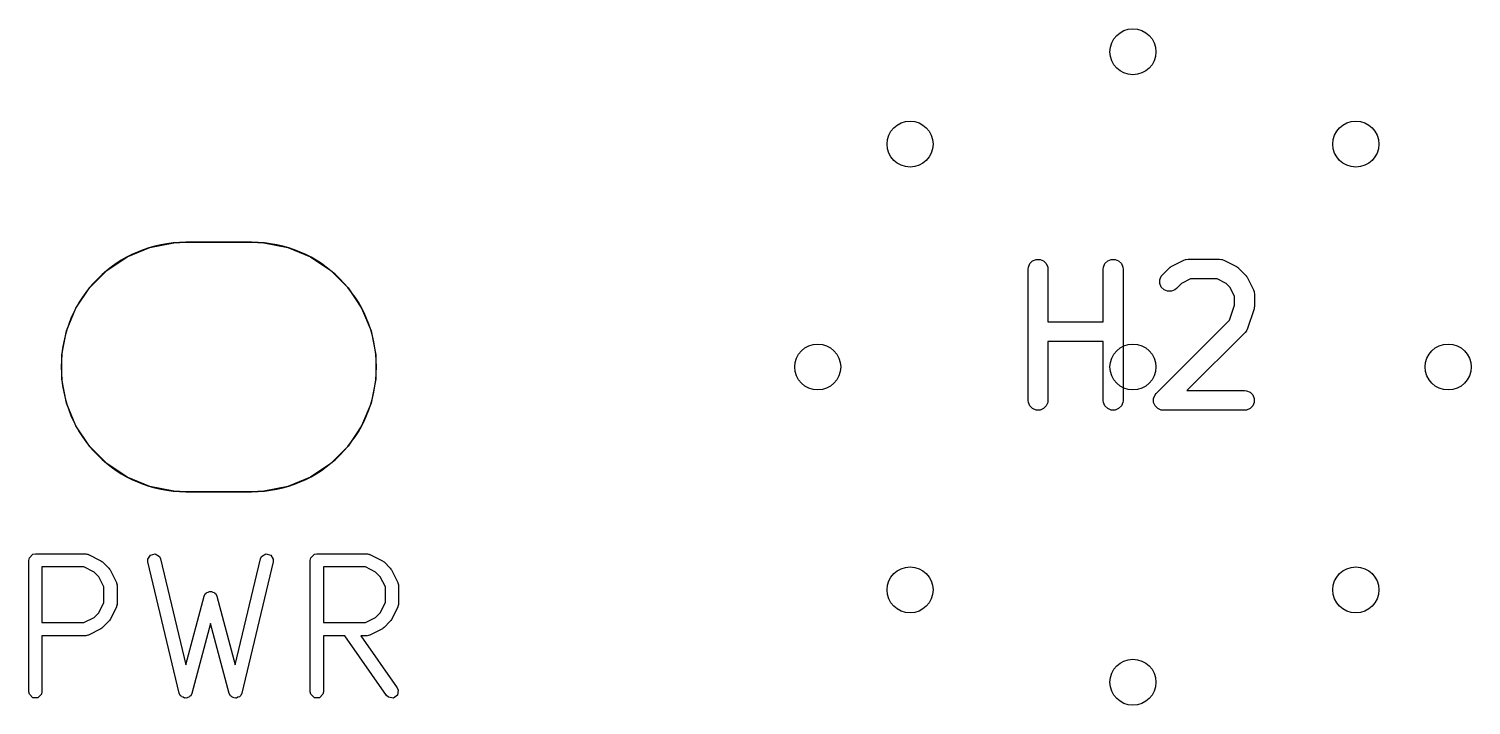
# Model space of a CAD drawing. Extents: x 0.22 to 2.57, y 0.23 to 2.1.
# Drawn here: x 2.0691 to 2.5014, y 1.8986 to 2.1014 of the extents above; entities that cross this region are included whole.
import ezdxf

# ---------------------------------------------------------------- set-up
doc = ezdxf.new("R2010")
doc.units = 0
doc.header["$MEASUREMENT"] = 0
doc.layers.add('BLACK', color=7, linetype='CONTINUOUS')

msp = doc.modelspace()

# ---------------------------------------------------------------- linework, layer by layer
at = {"layer": 'BLACK', "linetype": 'CONTINUOUS'}
for p, q in [((2.10528, 2.03579), (2.11248, 2.03722)), ((2.11248, 2.03722), (2.11614, 2.0374)), ((2.11614, 2.0374), (2.13583, 2.0374)), ((2.13583, 2.0374), (2.11614, 2.0374)), ((2.13583, 2.0374), (2.13949, 2.03722)), ((2.13949, 2.03722), (2.14668, 2.03579)), ((2.09241, 2.02891), (2.09851, 2.03299)), ((2.09851, 2.03299), (2.10528, 2.03579)), ((2.14668, 2.03579), (2.15346, 2.03299)), ((2.15346, 2.03299), (2.15955, 2.02891)), ((2.36994, 2.03179), (2.371, 2.03223)), ((2.371, 2.03223), (2.37215, 2.03223)), ((2.37215, 2.03223), (2.37322, 2.03179)), ((2.39244, 2.03179), (2.3935, 2.03223)), ((2.3935, 2.03223), (2.39465, 2.03223)), ((2.39465, 2.03223), (2.39572, 2.03179)), ((2.4115, 2.0301), (2.41525, 2.03198)), ((2.41525, 2.03198), (2.41579, 2.03219)), ((2.41579, 2.03219), (2.4159, 2.03219)), ((2.4159, 2.03219), (2.416, 2.03223)), ((2.416, 2.03223), (2.41657, 2.03229)), ((2.41657, 2.03229), (2.42595, 2.03229)), ((2.42595, 2.03229), (2.42652, 2.03223)), ((2.42652, 2.03223), (2.42662, 2.03219)), ((2.42662, 2.03219), (2.42673, 2.03219)), ((2.42673, 2.03219), (2.42727, 2.03198)), ((2.42727, 2.03198), (2.43102, 2.0301)), ((2.08723, 2.02373), (2.09241, 2.02891)), ((2.15955, 2.02891), (2.16474, 2.02373)), ((2.36863, 2.02934), (2.36868, 2.02991)), ((2.36863, 1.98997), (2.36863, 2.02934)), ((2.36868, 2.02991), (2.36912, 2.03098)), ((2.36912, 2.03098), (2.36994, 2.03179)), ((2.37322, 2.03179), (2.37403, 2.03098)), ((2.37403, 2.03098), (2.37447, 2.02991)), ((2.37447, 2.02991), (2.37453, 2.02934)), ((2.37453, 2.02934), (2.37453, 2.01354)), ((2.39112, 2.02934), (2.39118, 2.02991)), ((2.39112, 2.01354), (2.39112, 2.02934)), ((2.39118, 2.02991), (2.39162, 2.03098)), ((2.39162, 2.03098), (2.39244, 2.03179)), ((2.39572, 2.03179), (2.39653, 2.03098)), ((2.39653, 2.03098), (2.39697, 2.02991)), ((2.39697, 2.02991), (2.39703, 2.02934)), ((2.39703, 2.02934), (2.39703, 1.98997)), ((2.40849, 2.02723), (2.40886, 2.02768)), ((2.40886, 2.02768), (2.41074, 2.02955)), ((2.41074, 2.02955), (2.41096, 2.02974)), ((2.41096, 2.02974), (2.41101, 2.0298)), ((2.41101, 2.0298), (2.4111, 2.02985)), ((2.4111, 2.02985), (2.41118, 2.02992)), ((2.41118, 2.02992), (2.41125, 2.02995)), ((2.41125, 2.02995), (2.4115, 2.0301)), ((2.43102, 2.0301), (2.43126, 2.02995)), ((2.43126, 2.02995), (2.43134, 2.02992)), ((2.43134, 2.02992), (2.43142, 2.02985)), ((2.43142, 2.02985), (2.43151, 2.0298)), ((2.43151, 2.0298), (2.43156, 2.02974)), ((2.43156, 2.02974), (2.43178, 2.02955)), ((2.43178, 2.02955), (2.43366, 2.02768)), ((2.43366, 2.02768), (2.43384, 2.02745)), ((2.08316, 2.01763), (2.08723, 2.02373)), ((2.16474, 2.02373), (2.16881, 2.01763)), ((2.40805, 2.02616), (2.40849, 2.02723)), ((2.40805, 2.02501), (2.40805, 2.02616)), ((2.40849, 2.02395), (2.40805, 2.02501)), ((2.40931, 2.02313), (2.40849, 2.02395)), ((2.41304, 2.0235), (2.41259, 2.02313)), ((2.41457, 2.02504), (2.41304, 2.0235)), ((2.41727, 2.02639), (2.41457, 2.02504)), ((2.42525, 2.02639), (2.41727, 2.02639)), ((2.42795, 2.02504), (2.42525, 2.02639)), ((2.42914, 2.02384), (2.42795, 2.02504)), ((2.43049, 2.02114), (2.42914, 2.02384)), ((2.43384, 2.02745), (2.4339, 2.0274)), ((2.4339, 2.0274), (2.43396, 2.02731)), ((2.43396, 2.02731), (2.43403, 2.02723)), ((2.43403, 2.02723), (2.43406, 2.02716)), ((2.43406, 2.02716), (2.43421, 2.02691)), ((2.43421, 2.02691), (2.43609, 2.02316)), ((2.41037, 2.02269), (2.40931, 2.02313)), ((2.41152, 2.02269), (2.41037, 2.02269)), ((2.41259, 2.02313), (2.41152, 2.02269)), ((2.43049, 2.01857), (2.43049, 2.02114)), ((2.43609, 2.02316), (2.43629, 2.02262)), ((2.43629, 2.02262), (2.4363, 2.02251)), ((2.4363, 2.02251), (2.43634, 2.02241)), ((2.43634, 2.02241), (2.4364, 2.02184)), ((2.4364, 2.02184), (2.4364, 2.01809)), ((2.08035, 2.01086), (2.08316, 2.01763)), ((2.16881, 2.01763), (2.17162, 2.01086)), ((2.42899, 2.01406), (2.43049, 2.01857)), ((2.43625, 2.01716), (2.43437, 2.01153)), ((2.43631, 2.01744), (2.43625, 2.01716)), ((2.43634, 2.01751), (2.43631, 2.01744)), ((2.43635, 2.01762), (2.43634, 2.01751)), ((2.43638, 2.01772), (2.43635, 2.01762)), ((2.4364, 2.01809), (2.43637, 2.0178)), ((2.43637, 2.0178), (2.43638, 2.01772)), ((2.07892, 2.00367), (2.08035, 2.01086)), ((2.17162, 2.01086), (2.17305, 2.00367)), ((2.37453, 2.01354), (2.39112, 2.01354)), ((2.40699, 1.99206), (2.42899, 2.01406)), ((2.43366, 2.01038), (2.4162, 1.99292)), ((2.43403, 2.01082), (2.43366, 2.01038)), ((2.43407, 2.01092), (2.43403, 2.01082)), ((2.43414, 2.011), (2.43407, 2.01092)), ((2.43437, 2.01153), (2.43414, 2.011)), ((2.39112, 2.00764), (2.37453, 2.00764)), ((2.37453, 2.00764), (2.37453, 1.98997)), ((2.39112, 1.98997), (2.39112, 2.00764)), ((2.07892, 1.99633), (2.07892, 2.00367)), ((2.17305, 2.00367), (2.17305, 1.99633)), ((2.08035, 1.98914), (2.07892, 1.99633)), ((2.17305, 1.99633), (2.17162, 1.98914)), ((2.08316, 1.98237), (2.08035, 1.98914)), ((2.17162, 1.98914), (2.16881, 1.98237)), ((2.36868, 1.98939), (2.36863, 1.98997)), ((2.36912, 1.98833), (2.36868, 1.98939)), ((2.37447, 1.98939), (2.37403, 1.98833)), ((2.37453, 1.98997), (2.37447, 1.98939)), ((2.39118, 1.98939), (2.39112, 1.98997)), ((2.39162, 1.98833), (2.39118, 1.98939)), ((2.39697, 1.98939), (2.39653, 1.98833)), ((2.39703, 1.98997), (2.39697, 1.98939)), ((2.40618, 1.99054), (2.40662, 1.99161)), ((2.40618, 1.98939), (2.40618, 1.99054)), ((2.40662, 1.98833), (2.40618, 1.98939)), ((2.40662, 1.99161), (2.40699, 1.99206)), ((2.4162, 1.99292), (2.43345, 1.99292)), ((2.43345, 1.99292), (2.43402, 1.99286)), ((2.43402, 1.99286), (2.43509, 1.99242)), ((2.43509, 1.99242), (2.4359, 1.99161)), ((2.4359, 1.99161), (2.43634, 1.99054)), ((2.43634, 1.98939), (2.4359, 1.98833)), ((2.43634, 1.99054), (2.43634, 1.98939)), ((2.36994, 1.98751), (2.36912, 1.98833)), ((2.371, 1.98707), (2.36994, 1.98751)), ((2.37215, 1.98707), (2.371, 1.98707)), ((2.37322, 1.98751), (2.37215, 1.98707)), ((2.37403, 1.98833), (2.37322, 1.98751)), ((2.39244, 1.98751), (2.39162, 1.98833)), ((2.3935, 1.98707), (2.39244, 1.98751)), ((2.39465, 1.98707), (2.3935, 1.98707)), ((2.39572, 1.98751), (2.39465, 1.98707)), ((2.39653, 1.98833), (2.39572, 1.98751)), ((2.40743, 1.98751), (2.40662, 1.98833)), ((2.4085, 1.98707), (2.40743, 1.98751)), ((2.40907, 1.98701), (2.4085, 1.98707)), ((2.43345, 1.98701), (2.40907, 1.98701)), ((2.43402, 1.98707), (2.43345, 1.98701)), ((2.43509, 1.98751), (2.43402, 1.98707)), ((2.4359, 1.98833), (2.43509, 1.98751)), ((2.08723, 1.97627), (2.08316, 1.98237)), ((2.16881, 1.98237), (2.16474, 1.97627)), ((2.09241, 1.97109), (2.08723, 1.97627)), ((2.16474, 1.97627), (2.15955, 1.97109)), ((2.09851, 1.96701), (2.09241, 1.97109)), ((2.15955, 1.97109), (2.15346, 1.96701)), ((2.10528, 1.96421), (2.09851, 1.96701)), ((2.11248, 1.96278), (2.10528, 1.96421)), ((2.11614, 1.9626), (2.11248, 1.96278)), ((2.13949, 1.96278), (2.13583, 1.9626)), ((2.14668, 1.96421), (2.13949, 1.96278)), ((2.15346, 1.96701), (2.14668, 1.96421)), ((2.13583, 1.9626), (2.11614, 1.9626)), ((2.11614, 1.9626), (2.13583, 1.9626)), ((2.06905, 1.94203), (2.0692, 1.94278)), ((2.06905, 1.90266), (2.06905, 1.94203)), ((2.0692, 1.94278), (2.07027, 1.94385)), ((2.07027, 1.94385), (2.07102, 1.944)), ((2.07102, 1.944), (2.08602, 1.944)), ((2.08602, 1.944), (2.08611, 1.94398)), ((2.08611, 1.94398), (2.08616, 1.94399)), ((2.08616, 1.94399), (2.08646, 1.94391)), ((2.08646, 1.94391), (2.08677, 1.94385)), ((2.08677, 1.94385), (2.0868, 1.94382)), ((2.0868, 1.94382), (2.0869, 1.94379)), ((2.0869, 1.94379), (2.09065, 1.94192)), ((2.09065, 1.94192), (2.0909, 1.94172)), ((2.0909, 1.94172), (2.09116, 1.94155)), ((2.09116, 1.94155), (2.09303, 1.93967)), ((2.1047, 1.94234), (2.10549, 1.94363)), ((2.10472, 1.94157), (2.1047, 1.94234)), ((2.1141, 1.9022), (2.10472, 1.94157)), ((2.10549, 1.94363), (2.10695, 1.94397)), ((2.10695, 1.94397), (2.10823, 1.94318)), ((2.10823, 1.94318), (2.10855, 1.94249)), ((2.10855, 1.94249), (2.11612, 1.91071)), ((2.1309, 1.91071), (2.13847, 1.94249)), ((2.1423, 1.94157), (2.13293, 1.9022)), ((2.13847, 1.94249), (2.13879, 1.94318)), ((2.13879, 1.94318), (2.14007, 1.94397)), ((2.14007, 1.94397), (2.14154, 1.94363)), ((2.14154, 1.94363), (2.14233, 1.94234)), ((2.14233, 1.94234), (2.1423, 1.94157)), ((2.15341, 1.94203), (2.15356, 1.94278)), ((2.15341, 1.90266), (2.15341, 1.94203)), ((2.15356, 1.94278), (2.15463, 1.94385)), ((2.15463, 1.94385), (2.15538, 1.944)), ((2.15538, 1.944), (2.17038, 1.944)), ((2.17038, 1.944), (2.17048, 1.94398)), ((2.17048, 1.94398), (2.17052, 1.94399)), ((2.17052, 1.94399), (2.17083, 1.94391)), ((2.17083, 1.94391), (2.17113, 1.94385)), ((2.17113, 1.94385), (2.17117, 1.94382)), ((2.17117, 1.94382), (2.17126, 1.94379)), ((2.17126, 1.94379), (2.17501, 1.94192)), ((2.17501, 1.94192), (2.17526, 1.94172)), ((2.17526, 1.94172), (2.17552, 1.94155)), ((2.17552, 1.94155), (2.1774, 1.93967)), ((2.08555, 1.94006), (2.07299, 1.94006)), ((2.07299, 1.94006), (2.07299, 1.92338)), ((2.0886, 1.93854), (2.08555, 1.94006)), ((2.09002, 1.93712), (2.0886, 1.93854)), ((2.09155, 1.93407), (2.09002, 1.93712)), ((2.09303, 1.93967), (2.09321, 1.93941)), ((2.09321, 1.93941), (2.0934, 1.93916)), ((2.0934, 1.93916), (2.09528, 1.93541)), ((2.16992, 1.94006), (2.15735, 1.94006)), ((2.15735, 1.94006), (2.15735, 1.92338)), ((2.17297, 1.93854), (2.16992, 1.94006)), ((2.17439, 1.93712), (2.17297, 1.93854)), ((2.17591, 1.93407), (2.17439, 1.93712)), ((2.1774, 1.93967), (2.17757, 1.93941)), ((2.17757, 1.93941), (2.17777, 1.93916)), ((2.17777, 1.93916), (2.17964, 1.93541)), ((2.09155, 1.92937), (2.09155, 1.93407)), ((2.09528, 1.93541), (2.0953, 1.93532)), ((2.0953, 1.93532), (2.09533, 1.93528)), ((2.09533, 1.93528), (2.0954, 1.93498)), ((2.0954, 1.93498), (2.09548, 1.93467)), ((2.09548, 1.93467), (2.09547, 1.93463)), ((2.09547, 1.93463), (2.09548, 1.93453)), ((2.09548, 1.93453), (2.09548, 1.92891)), ((2.12281, 1.93248), (2.12325, 1.93273)), ((2.12325, 1.93273), (2.12351, 1.93266)), ((2.12351, 1.93266), (2.12377, 1.93273)), ((2.12377, 1.93273), (2.12421, 1.93248)), ((2.17591, 1.92937), (2.17591, 1.93407)), ((2.17964, 1.93541), (2.17967, 1.93532)), ((2.17967, 1.93532), (2.1797, 1.93528)), ((2.1797, 1.93528), (2.17976, 1.93498)), ((2.17976, 1.93498), (2.17984, 1.93467)), ((2.17984, 1.93467), (2.17983, 1.93463)), ((2.17983, 1.93463), (2.17985, 1.93453)), ((2.17985, 1.93453), (2.17985, 1.92891)), ((2.09002, 1.92632), (2.09155, 1.92937)), ((2.0954, 1.92846), (2.09533, 1.92815)), ((2.09548, 1.92877), (2.0954, 1.92846)), ((2.09548, 1.92891), (2.09547, 1.92881)), ((2.09547, 1.92881), (2.09548, 1.92877)), ((2.11612, 1.91071), (2.12161, 1.93129)), ((2.12161, 1.93129), (2.12195, 1.93198)), ((2.12195, 1.93198), (2.12218, 1.93211)), ((2.12218, 1.93211), (2.12232, 1.93235)), ((2.12232, 1.93235), (2.12281, 1.93248)), ((2.12421, 1.93248), (2.12471, 1.93235)), ((2.12471, 1.93235), (2.12484, 1.93211)), ((2.12484, 1.93211), (2.12508, 1.93198)), ((2.12508, 1.93198), (2.12541, 1.93129)), ((2.12541, 1.93129), (2.1309, 1.91071)), ((2.17439, 1.92632), (2.17591, 1.92937)), ((2.17976, 1.92846), (2.1797, 1.92815)), ((2.17984, 1.92877), (2.17976, 1.92846)), ((2.17985, 1.92891), (2.17983, 1.92881)), ((2.17983, 1.92881), (2.17984, 1.92877)), ((2.08555, 1.92338), (2.0886, 1.9249)), ((2.0886, 1.9249), (2.09002, 1.92632)), ((2.09321, 1.92403), (2.09303, 1.92377)), ((2.0934, 1.92428), (2.09321, 1.92403)), ((2.09528, 1.92803), (2.0934, 1.92428)), ((2.0953, 1.92812), (2.09528, 1.92803)), ((2.09533, 1.92815), (2.0953, 1.92812)), ((2.16992, 1.92338), (2.17297, 1.9249)), ((2.17297, 1.9249), (2.17439, 1.92632)), ((2.17757, 1.92403), (2.1774, 1.92377)), ((2.17777, 1.92428), (2.17757, 1.92403)), ((2.17964, 1.92803), (2.17777, 1.92428)), ((2.17967, 1.92812), (2.17964, 1.92803)), ((2.1797, 1.92815), (2.17967, 1.92812)), ((2.07299, 1.92338), (2.08555, 1.92338)), ((2.08677, 1.91959), (2.08646, 1.91953)), ((2.0868, 1.91962), (2.08677, 1.91959)), ((2.0869, 1.91965), (2.0868, 1.91962)), ((2.09065, 1.92152), (2.0869, 1.91965)), ((2.0909, 1.92172), (2.09065, 1.92152)), ((2.09116, 1.92189), (2.0909, 1.92172)), ((2.09303, 1.92377), (2.09116, 1.92189)), ((2.12351, 1.92314), (2.11792, 1.90215)), ((2.12911, 1.90215), (2.12351, 1.92314)), ((2.15735, 1.92338), (2.16992, 1.92338)), ((2.17113, 1.91959), (2.17083, 1.91953)), ((2.17117, 1.91962), (2.17113, 1.91959)), ((2.17126, 1.91965), (2.17117, 1.91962)), ((2.17501, 1.92152), (2.17126, 1.91965)), ((2.17526, 1.92172), (2.17501, 1.92152)), ((2.17552, 1.92189), (2.17526, 1.92172)), ((2.1774, 1.92377), (2.17552, 1.92189)), ((2.08602, 1.91944), (2.07299, 1.91944)), ((2.07299, 1.91944), (2.07299, 1.90266)), ((2.08611, 1.91946), (2.08602, 1.91944)), ((2.08616, 1.91944), (2.08611, 1.91946)), ((2.08646, 1.91953), (2.08616, 1.91944)), ((2.16373, 1.91944), (2.15735, 1.91944)), ((2.15735, 1.91944), (2.15735, 1.90266)), ((2.17627, 1.90153), (2.16373, 1.91944)), ((2.17038, 1.91944), (2.16854, 1.91944)), ((2.16854, 1.91944), (2.17949, 1.90379)), ((2.17048, 1.91946), (2.17038, 1.91944)), ((2.17052, 1.91944), (2.17048, 1.91946)), ((2.17083, 1.91953), (2.17052, 1.91944)), ((2.0692, 1.90191), (2.06905, 1.90266)), ((2.07299, 1.90266), (2.07284, 1.90191)), ((2.15356, 1.90191), (2.15341, 1.90266)), ((2.15735, 1.90266), (2.1572, 1.90191)), ((2.17949, 1.90379), (2.1798, 1.90309)), ((2.1798, 1.90309), (2.17954, 1.9016)), ((2.07027, 1.90084), (2.0692, 1.90191)), ((2.07177, 1.90084), (2.07027, 1.90084)), ((2.07284, 1.90191), (2.07177, 1.90084)), ((2.11442, 1.90151), (2.1141, 1.9022)), ((2.11467, 1.90135), (2.11442, 1.90151)), ((2.11482, 1.9011), (2.11467, 1.90135)), ((2.11529, 1.90097), (2.11482, 1.9011)), ((2.1157, 1.90072), (2.11529, 1.90097)), ((2.11599, 1.90079), (2.1157, 1.90072)), ((2.11627, 1.90071), (2.11599, 1.90079)), ((2.11669, 1.90095), (2.11627, 1.90071)), ((2.11717, 1.90107), (2.11669, 1.90095)), ((2.11732, 1.90132), (2.11717, 1.90107)), ((2.11758, 1.90146), (2.11732, 1.90132)), ((2.11792, 1.90215), (2.11758, 1.90146)), ((2.12945, 1.90146), (2.12911, 1.90215)), ((2.1297, 1.90132), (2.12945, 1.90146)), ((2.12986, 1.90107), (2.1297, 1.90132)), ((2.13033, 1.90095), (2.12986, 1.90107)), ((2.13075, 1.90071), (2.13033, 1.90095)), ((2.13104, 1.90079), (2.13075, 1.90071)), ((2.13132, 1.90072), (2.13104, 1.90079)), ((2.13174, 1.90097), (2.13132, 1.90072)), ((2.13221, 1.9011), (2.13174, 1.90097)), ((2.13236, 1.90135), (2.13221, 1.9011)), ((2.13261, 1.90151), (2.13236, 1.90135)), ((2.13293, 1.9022), (2.13261, 1.90151)), ((2.15463, 1.90084), (2.15356, 1.90191)), ((2.15614, 1.90084), (2.15463, 1.90084)), ((2.1572, 1.90191), (2.15614, 1.90084)), ((2.17682, 1.901), (2.17627, 1.90153)), ((2.17831, 1.90074), (2.17682, 1.901)), ((2.17954, 1.9016), (2.17831, 1.90074))]:
    msp.add_line(p, q, dxfattribs=at)
at = {"layer": 'BLACK'}
for centre in [(2.4, 2.09449), (2.4, 2.09449), (2.33319, 2.06681), (2.33319, 2.06681), (2.46681, 2.06681), (2.46681, 2.06681), (2.30551, 2), (2.30551, 2), (2.4, 2), (2.4, 2), (2.49449, 2), (2.49449, 2), (2.33319, 1.93319), (2.33319, 1.93319), (2.46681, 1.93319), (2.46681, 1.93319), (2.4, 1.90551), (2.4, 1.90551)]:
    msp.add_circle(centre, 0.00689, dxfattribs=at)
for centre, start, end in [((2.11614, 2), 90, 270), ((2.13583, 2), -90, 90)]:
    msp.add_arc(centre, 0.0374, start, end, dxfattribs=at)

doc.saveas('drawing.dxf')
